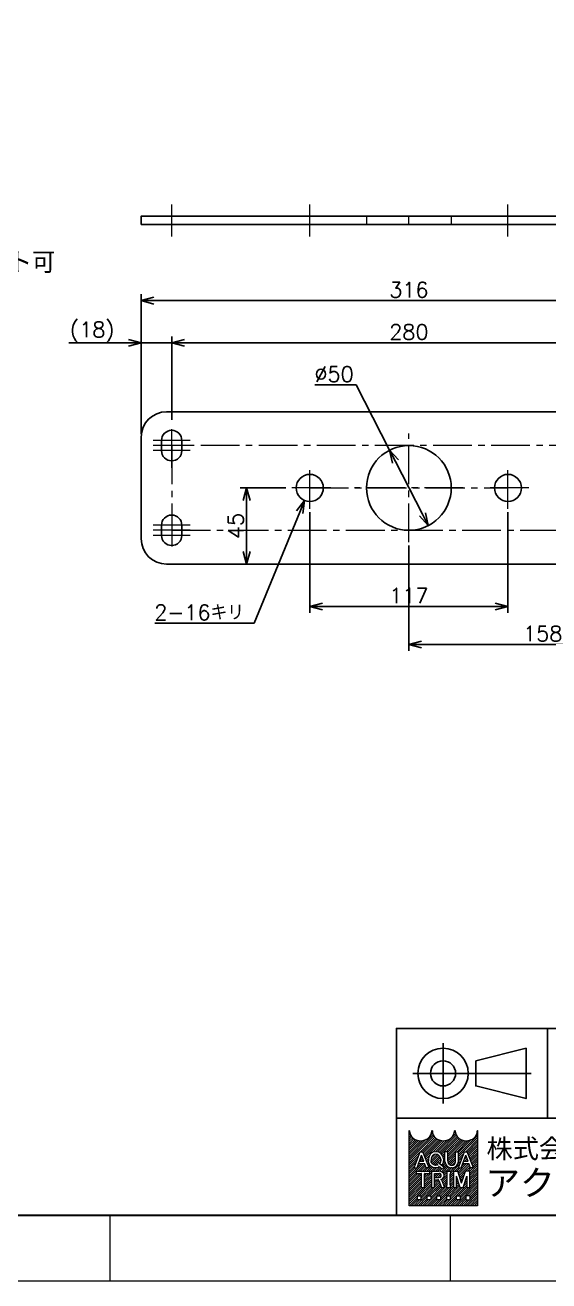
# Model space of a CAD drawing. Header units: millimetres. Extents: x 0 to 2485, y -14 to 1749.
# Drawn here: x 1633 to 1942, y 0 to 741 of the extents above; entities that cross this region are included whole.
import ezdxf
from ezdxf import colors
from ezdxf.entities.mleader import LeaderData, LeaderLine
from ezdxf.enums import TextEntityAlignment as Align
from ezdxf.math import Vec2, Vec3

# ---------------------------------------------------------------- set-up
doc = ezdxf.new("R2010")
doc.units = ezdxf.units.MM
doc.header["$LTSCALE"] = 1.2
doc.header["$PDMODE"] = 99
doc.header["$PDSIZE"] = 1
doc.linetypes.add('CENTER2', pattern=[28.575000000000003, 19.05, -3.175, 3.175, -3.175])
doc.linetypes.add('HIDDEN', pattern=[9.524999999999999, 6.35, -3.175])
for name, color, linetype, lineweight in [('04_HIDDEN', 2, 'HIDDEN', 13), ('05_CENTER', 4, 'CENTER2', 13), ('08_DIM', 3, 'Continuous', 13), ('90_FRAME', 5, 'Continuous', 35)]:
    doc.layers.add(name, color=color, linetype=linetype, lineweight=lineweight)
doc.layers.add('10_DRAFT', color=8, linetype='Continuous', lineweight=0, plot=False)
doc.layers.add('91_BLANK', color=5, linetype='Continuous', lineweight=0, plot=False)
doc.styles.add('KSS_TXT', font='txt.shx', dxfattribs={"bigfont": 'extfont2.shx'})
doc.styles.add('MS_G', font='MS Gothic.ttf')
doc.styles.get("Standard").update_dxf_attribs({"font": 'txt.shx', "bigfont": 'extfont2.shx'})
doc.dimstyles.new('KSS_DIM', dxfattribs={"dimscale": 3, "dimtxt": 3, "dimasz": 2.5, "dimexe": 1.25, "dimexo": 0.625, "dimtad": 1, "dimdsep": 46, "dimtxsty": 'KSS_TXT', "dimblk": 'OPEN30', "dimcen": 0, "dimazin": 2, "dimtfac": 0.75, "dimtmove": 0, "dimatfit": 3, "dimldrblk": 'OPEN30', "dimfxl": 1.25, "dimtolj": 1, "dimarcsym": 0})
doc.dimstyles.new('KSS_DIM$3', dxfattribs={"dimscale": 3, "dimtxt": 3, "dimasz": 2.5, "dimexe": 1.25, "dimexo": 0.625, "dimtad": 1, "dimtih": 1, "dimtoh": 1, "dimdsep": 46, "dimtxsty": 'KSS_TXT', "dimblk": 'OPEN30', "dimcen": 0, "dimazin": 2, "dimtfac": 0.75, "dimtofl": 0, "dimtmove": 0, "dimatfit": 3, "dimldrblk": 'OPEN30', "dimfxl": 1.25, "dimtolj": 1, "dimarcsym": 0})

# ---------------------------------------------------------------- blocks, each defined once
blk = doc.blocks.new('AM_BALLOON1')
at = {"transparency": 16777216}
blk.add_circle((0, 0), 5, dxfattribs=at)
blk.add_attdef('B_NUMBER', text='', height=3, dxfattribs=at).set_placement((0, 0), align=Align.MIDDLE_CENTER)
blk = doc.blocks.new('_OPEN')
at = {"color": 0, "linetype": 'ByBlock'}
for p, q in [((-1, 0.1666666666666666), (0, 0)), ((0, 0), (-1, -0.1666666666666666)), ((0, 0), (-1, 0))]:
    blk.add_line(p, q, dxfattribs=at)
blk = doc.blocks.new('_Open30')
at = {"color": 0, "linetype": 'ByBlock', "lineweight": -2}
for p, q in [((-1, 0.26794919), (0, 0)), ((0, 0), (-1, -0.26794919)), ((0, 0), (-1, 0))]:
    blk.add_line(p, q, dxfattribs=at)
blk = doc.blocks.new('*D248')
at = {"layer": '08_DIM', "color": 0, "lineweight": -2, "transparency": 16777216}
for p, q in [((1701.025002223187, 499.9782053977497), (1701.025002223187, 582.4233390332374)), ((2009.525002223187, 578.6733390332374), (1708.525002223187, 578.6733390332374)), ((2017.025002223187, 499.9782053977497), (2017.025002223187, 582.4233390332374))]:
    blk.add_line(p, q, dxfattribs=at)
at = {"layer": 'Defpoints', "color": 0, "transparency": 16777216}
for p in [(1701.025002223187, 578.6733390332374), (1701.025002223187, 498.1032053977497), (2017.025002223187, 498.1032053977497)]:
    blk.add_point(p, dxfattribs=at)
at = {"layer": '08_DIM', "color": 0, "lineweight": -2, "transparency": 16777216, "xscale": 7.5, "yscale": 7.5, "zscale": 7.5, "rotation": 180}
blk.add_blockref('_Open30', (1701.025002223187, 578.6733390332374), dxfattribs=at)
at = {"layer": '08_DIM', "color": 0, "lineweight": -2, "transparency": 16777216, "xscale": 7.5, "yscale": 7.5, "zscale": 7.5}
blk.add_blockref('_Open30', (2017.025002223187, 578.6733390332374), dxfattribs=at)
at = {"layer": '08_DIM', "color": 0, "transparency": 16777216, "insert": (1859.025002223187, 585.0483390332374), "char_height": 9, "attachment_point": 5, "style": 'KSS_TXT'}
blk.add_mtext('\\A1;316', dxfattribs=at)
blk = doc.blocks.new('*D249')
at = {"layer": '08_DIM', "color": 0, "lineweight": -2, "transparency": 16777216}
for p, q in [((1800.52500222, 453.8871545886896), (1800.52500222, 394.3632952023827)), ((1917.525002223187, 453.8871545886896), (1917.525002223187, 394.3632952023827)), ((1808.02500222, 398.1132952023827), (1910.025002223187, 398.1132952023827))]:
    blk.add_line(p, q, dxfattribs=at)
at = {"layer": 'Defpoints', "color": 0, "transparency": 16777216}
for p in [(1800.52500222, 455.7621545886896), (1917.525002223187, 455.7621545886896), (1917.525002223187, 398.1132952023827)]:
    blk.add_point(p, dxfattribs=at)
at = {"layer": '08_DIM', "color": 0, "lineweight": -2, "transparency": 16777216, "xscale": 7.5, "yscale": 7.5, "zscale": 7.5, "rotation": 180}
blk.add_blockref('_Open30', (1800.52500222, 398.1132952023827), dxfattribs=at)
at = {"layer": '08_DIM', "color": 0, "lineweight": -2, "transparency": 16777216, "xscale": 7.5, "yscale": 7.5, "zscale": 7.5}
blk.add_blockref('_Open30', (1917.525002223187, 398.1132952023827), dxfattribs=at)
at = {"layer": '08_DIM', "color": 0, "transparency": 16777216, "insert": (1859.025002221593, 404.4882952023827), "char_height": 9, "attachment_point": 5, "style": 'KSS_TXT'}
blk.add_mtext('\\A1;117', dxfattribs=at)
blk = doc.blocks.new('*D250')
at = {"layer": '08_DIM', "color": 0, "lineweight": -2, "transparency": 16777216}
for p, q in [((1859.025002221593, 434.1834849573816), (1859.025002221593, 371.9268412579431)), ((2017.025002223187, 436.2282053977497), (2017.025002223187, 371.9268412579431)), ((1866.525002221593, 375.6768412579431), (2009.525002223187, 375.6768412579431))]:
    blk.add_line(p, q, dxfattribs=at)
at = {"layer": 'Defpoints', "color": 0, "transparency": 16777216}
for p in [(2017.025002223187, 438.1032053977497), (1859.025002221593, 436.0584849573816), (2017.025002223187, 375.6768412579431)]:
    blk.add_point(p, dxfattribs=at)
at = {"layer": '08_DIM', "color": 0, "lineweight": -2, "transparency": 16777216, "xscale": 7.5, "yscale": 7.5, "zscale": 7.5, "rotation": 180}
blk.add_blockref('_Open30', (1859.025002221593, 375.6768412579431), dxfattribs=at)
at = {"layer": '08_DIM', "color": 0, "lineweight": -2, "transparency": 16777216, "xscale": 7.5, "yscale": 7.5, "zscale": 7.5}
blk.add_blockref('_Open30', (2017.025002223187, 375.6768412579431), dxfattribs=at)
at = {"layer": '08_DIM', "color": 0, "transparency": 16777216, "insert": (1938.02500222239, 382.0518412579431), "char_height": 9, "attachment_point": 5, "style": 'KSS_TXT'}
blk.add_mtext('\\A1;158', dxfattribs=at)
blk = doc.blocks.new('*D251')
at = {"layer": '08_DIM', "color": 0, "lineweight": -2, "transparency": 16777216}
for p, q in [((1786.308951408597, 468.103205400078), (1759.498835599174, 468.103205400078)), ((1763.248835599174, 460.603205400078), (1763.248835599174, 430.6032053977497)), ((1786.308951408597, 423.1032053977497), (1759.498835599174, 423.1032053977497))]:
    blk.add_line(p, q, dxfattribs=at)
at = {"layer": 'Defpoints', "color": 0, "transparency": 16777216}
for p in [(1788.183951408597, 468.103205400078), (1763.248835599174, 423.1032053977497), (1788.183951408597, 423.1032053977497)]:
    blk.add_point(p, dxfattribs=at)
at = {"layer": '08_DIM', "color": 0, "lineweight": -2, "transparency": 16777216, "xscale": 7.5, "yscale": 7.5, "zscale": 7.5}
for p, rotation in [((1763.248835599174, 468.103205400078), 90), ((1763.248835599174, 423.1032053977497), 270)]:
    blk.add_blockref('_Open30', p, dxfattribs=dict(at, rotation=rotation))
at = {"layer": '08_DIM', "color": 0, "transparency": 16777216, "insert": (1756.873835599174, 445.6032053989142), "char_height": 9, "attachment_point": 5, "rotation": 90, "style": 'KSS_TXT'}
blk.add_mtext('\\A1;45', dxfattribs=at)
blk = doc.blocks.new('*D252')
at = {"layer": '08_DIM', "color": 0, "lineweight": -2, "transparency": 16777216}
for p, q in [((1719.025002223187, 508.2052170748966), (1719.025002223187, 557.5005730976109)), ((1999.025002223187, 508.2052170748966), (1999.025002223187, 557.5005730976109)), ((1991.525002223187, 553.7505730976109), (1726.525002223187, 553.7505730976109))]:
    blk.add_line(p, q, dxfattribs=at)
at = {"layer": 'Defpoints', "color": 0, "transparency": 16777216}
for p in [(1719.025002223187, 553.7505730976109), (1719.025002223187, 506.3302170748966), (1999.025002223187, 506.3302170748966)]:
    blk.add_point(p, dxfattribs=at)
at = {"layer": '08_DIM', "color": 0, "lineweight": -2, "transparency": 16777216, "xscale": 7.5, "yscale": 7.5, "zscale": 7.5, "rotation": 180}
blk.add_blockref('_Open30', (1719.025002223187, 553.7505730976109), dxfattribs=at)
at = {"layer": '08_DIM', "color": 0, "lineweight": -2, "transparency": 16777216, "xscale": 7.5, "yscale": 7.5, "zscale": 7.5}
blk.add_blockref('_Open30', (1999.025002223187, 553.7505730976109), dxfattribs=at)
at = {"layer": '08_DIM', "color": 0, "transparency": 16777216, "insert": (1859.025002223187, 560.1255730976109), "char_height": 9, "attachment_point": 5, "style": 'KSS_TXT'}
blk.add_mtext('\\A1;280', dxfattribs=at)
blk = doc.blocks.new('*D253')
at = {"layer": '08_DIM', "color": 0, "lineweight": -2, "transparency": 16777216}
for p, q in [((1701.025002223187, 501.8532053977497), (1701.025002223187, 557.5005730976109)), ((1719.025002223187, 508.2052170748966), (1719.025002223187, 557.5005730976109)), ((1693.525002223187, 553.7505730976109), (1658.275002223187, 553.7505730976109)), ((1719.025002223187, 553.7505730976109), (1701.025002223187, 553.7505730976109)), ((1726.525002223187, 553.7505730976109), (1734.025002223187, 553.7505730976109))]:
    blk.add_line(p, q, dxfattribs=at)
at = {"layer": 'Defpoints', "color": 0, "transparency": 16777216}
for p in [(1701.025002223187, 553.7505730976109), (1719.025002223187, 506.3302170748966), (1701.025002223187, 499.9782053977497)]:
    blk.add_point(p, dxfattribs=at)
at = {"layer": '08_DIM', "color": 0, "lineweight": -2, "transparency": 16777216, "xscale": 7.5, "yscale": 7.5, "zscale": 7.5}
blk.add_blockref('_Open30', (1701.025002223187, 553.7505730976109), dxfattribs=at)
at = {"layer": '08_DIM', "color": 0, "lineweight": -2, "transparency": 16777216, "xscale": 7.5, "yscale": 7.5, "zscale": 7.5, "rotation": 180}
blk.add_blockref('_Open30', (1719.025002223187, 553.7505730976109), dxfattribs=at)
at = {"layer": '08_DIM', "color": 0, "transparency": 16777216, "insert": (1672.150002223187, 560.1255730976109), "char_height": 9, "attachment_point": 5, "style": 'KSS_TXT'}
blk.add_mtext('\\A1;(18)', dxfattribs=at)
blk = doc.blocks.new('*D256')
at = {"layer": '08_DIM', "color": 0, "lineweight": -2, "transparency": 16777216}
for p, q in [((1767.725856272591, 388.2138741160447), (1794.63818643087, 453.7646071469418)), ((1709.150856272591, 388.213874116045), (1767.725856272591, 388.2138741160447))]:
    blk.add_line(p, q, dxfattribs=at)
at = {"layer": 'Defpoints', "color": 0, "transparency": 16777216}
for p in [(1803.563358756326, 475.5037722404065), (1797.486645683675, 460.7026385597499)]:
    blk.add_point(p, dxfattribs=at)
at = {"layer": '08_DIM', "color": 0, "lineweight": -2, "transparency": 16777216, "xscale": 7.5, "yscale": 7.5, "zscale": 7.5, "rotation": 67.67904174941326}
blk.add_blockref('_Open30', (1797.486645683675, 460.7026385597499), dxfattribs=at)
at = {"layer": '08_DIM', "color": 0, "transparency": 16777216, "insert": (1735.250856272591, 394.5888741160451), "char_height": 9, "attachment_point": 5, "style": 'KSS_TXT'}
blk.add_mtext('\\A1;2-16キリ', dxfattribs=at)
blk = doc.blocks.new('*D261')
at = {"layer": '08_DIM', "color": 0, "lineweight": -2, "transparency": 16777216}
for p, q in [((1827.985372888387, 528.8744650706925), (1803.610372888387, 528.8744650706924)), ((1847.653394911257, 490.3672245148629), (1827.985372888387, 528.8744650706925)), ((1866.985127341544, 452.5183920197411), (1851.064877104837, 483.6880187804296))]:
    blk.add_line(p, q, dxfattribs=at)
at = {"layer": 'Defpoints', "color": 0, "transparency": 16777216}
for p in [(1847.653394911257, 490.3672245148629), (1870.396609535124, 445.8391862853078)]:
    blk.add_point(p, dxfattribs=at)
at = {"layer": '08_DIM', "color": 0, "lineweight": -2, "transparency": 16777216, "xscale": 7.5, "yscale": 7.5, "zscale": 7.5}
for p, rotation in [((1847.653394911257, 490.3672245148629), 117.0562029089165), ((1870.396609535124, 445.8391862853078), 297.0562029089165)]:
    blk.add_blockref('_Open30', p, dxfattribs=dict(at, rotation=rotation))
at = {"layer": '08_DIM', "color": 0, "transparency": 16777216, "insert": (1814.860372888387, 535.2494650706924), "char_height": 9, "attachment_point": 5, "style": 'KSS_TXT'}
blk.add_mtext('\\A1;%%C50', dxfattribs=at)

msp = doc.modelspace()

# ---------------------------------------------------------------- hatches: boundary and pattern name
at = {"layer": '90_FRAME', "lineweight": 5}
h = msp.add_hatch(dxfattribs=at)
h.set_pattern_fill('_USER', color=4, scale=0.8999999999999999, angle=45, pattern_type=0)
h.set_pattern_definition([(44.99999999999999, (1.618676378711825e-06, 2.253505044791382e-07), (-0.6363961030678926, 0.6363961030678927), [])])
edge = h.paths.add_edge_path()
edge.add_arc((1899.588008470259, 88.53322716643078), 0.1921192019992239, 90, 180)
edge.add_ellipse((1892.863836400286, 88.53322716643078), major_axis=(-6.532052867973612, 0), ratio=0.8823529411764706, start_angle=360, end_angle=540, ccw=False)
edge.add_arc((1886.139664330313, 88.53322716643078), 0.1921192019992239, 3.187317984128255, 180.0000000000261)
edge.add_ellipse((1879.41549226034, 88.53322716643078), major_axis=(-6.532052867973612, 0), ratio=0.8823529411764706, start_angle=360, end_angle=540, ccw=False)
edge.add_arc((1872.691320190367, 88.53322716643078), 0.1921192019992239, 3.187317984128255, 180)
edge.add_ellipse((1865.967148120394, 88.53322716643078), major_axis=(-6.532052867973612, 0), ratio=0.8823529411764706, start_angle=360, end_angle=540, ccw=False)
edge.add_arc((1859.242976050421, 88.53322716643078), 0.1921192019992239, 3.187317984128255, 90)
edge.add_line((1859.242976050421, 88.72534636843164), (1859.242976050421, 44.34581070661051))
edge.add_line((1859.242976050421, 44.34581070660914), (1899.588008470258, 44.34581070660914))
edge.add_line((1899.588008470259, 44.34581070660914), (1899.588008470259, 88.72534636842892))
h.paths.add_polyline_path([(1865.74865887596, 76.27328990631185), (1867.341559405915, 76.27328990631185), (1870.963850786919, 66.71343841482911), (1870.963850786919, 66.66732980635032), (1869.2393479806, 66.66732980635032), (1868.337576118184, 69.19979812090804), (1864.79106600409, 69.19979812090804), (1865.310986605243, 70.65990405610154), (1867.817655517034, 70.65990405610154), (1866.545109140937, 74.2336276447283), (1863.850870301277, 66.66732980635032), (1862.126367494956, 66.66732980635032), (1862.126367494956, 66.71343841482911)], flags=16)
edge = h.paths.add_edge_path(flags=16)
edge.add_ellipse((1874.972878663752, 72.04666746232823), major_axis=(-4.41874164598215, 0), ratio=0.9565217391304345, start_angle=180, end_angle=360, ccw=False)
edge.add_line((1879.391620309734, 72.04666746232823), (1879.391620309734, 70.89395225033257))
edge.add_ellipse((1874.972878663752, 70.89395225033257), major_axis=(-4.41874164598215, 0), ratio=0.9565217391304345, start_angle=142.1052553177129, end_angle=180, ccw=False)
edge.add_line((1878.459886325773, 68.2979065570932), (1877.221842591249, 69.31806840973667))
edge.add_ellipse((1874.972878663752, 71.00699150604413), major_axis=(2.81759339068797, 0), ratio=0.9950358206786509, start_angle=-37.0427632869818, end_angle=0)
edge.add_line((1877.790468517371, 71.00688266811056), (1877.790468517371, 71.93362820661667))
edge.add_ellipse((1874.972878663752, 71.93362820661667), major_axis=(2.817589853618108, 0), ratio=0.9947182625257323, start_angle=360, end_angle=540)
edge.add_line((1872.155288810134, 71.93362820661667), (1872.155288810134, 71.00689270001811))
edge.add_ellipse((1874.972878663752, 71.00699150604413), major_axis=(2.81759339068797, 0), ratio=0.9950358206786509, start_angle=-180, end_angle=-65.75794872216291)
edge.add_line((1876.129760979784, 68.45060992556154), (1875.34529510154, 69.21408306621669))
edge.add_line((1875.345295101539, 69.21408306621532), (1876.196278994499, 70.1177094440888))
edge.add_line((1876.196278994499, 70.11770944409017), (1879.754446946412, 67.18573934592968))
edge.add_line((1879.754446946411, 67.18573934592831), (1878.642552396182, 66.00506218703885))
edge.add_line((1878.642552396185, 66.00506218704021), (1877.30683889076, 67.30503126572484))
edge.add_ellipse((1874.972878663752, 70.89395225033257), major_axis=(-4.41874164598215, 0), ratio=0.9565217391304345, start_angle=0, end_angle=121.88362473889401, ccw=False)
edge.add_line((1870.55413701777, 70.89395225033257), (1870.55413701777, 72.04666746232823))
h.paths.add_polyline_path([(1871.249574377066, 64.74613778635802), (1871.249574377066, 63.40130337236286), (1868.367786347077, 63.40130337236286, 0.4142135623730951), (1868.175667145076, 63.20918417036336), (1868.175667145076, 55.1401776863965), (1866.446594327085, 55.1401776863965), (1866.446594327085, 63.20918417036336, 0.4142135623730951), (1866.254475125087, 63.40130337236286), (1863.372687095098, 63.40130337236286), (1863.372687095098, 64.74613778635802)], flags=16)
edge = h.paths.add_edge_path(flags=16)
edge.add_line((1872.344622613788, 64.74613778635802), (1876.76336425977, 64.74613778635802))
edge.add_ellipse((1876.763364259767, 62.2192094035824), major_axis=(-3.101209406909273, 5.696829260485673e-16), ratio=0.8148203011203055, start_angle=111.38697473498539, end_angle=270, ccw=False)
edge.add_arc((1877.238942736611, 58.79466770490279), 1.256113525283169, 22.272952259934925, 58.5531130129101, ccw=False)
edge.add_line((1878.401336056555, 59.270759038731), (1880.056692868675, 55.2170253671963))
edge.add_line((1880.056692868676, 55.2170253671963), (1880.056692868676, 55.1401776863965))
edge.add_line((1880.056692868676, 55.1401776863965), (1878.193136609285, 55.1401776863965))
edge.add_line((1878.193136609285, 55.1401776863965), (1876.730737681288, 59.21078879285022))
edge.add_arc((1876.017858690681, 58.92380421281149), 0.7684768079969029, 21.92829786654815, 90)
edge.add_line((1876.017858690681, 59.69228102080677), (1874.131331192379, 59.69228102080677))
edge.add_line((1874.131331192378, 59.69228102080677), (1874.131331192378, 61.03711543480193))
edge.add_line((1874.131331192378, 61.03711543480193), (1876.993907302165, 61.03711543480193))
edge.add_arc((1876.952688461248, 62.2192094035824), 1.182812387436692, 271.9970571044071, 448.0029428955929)
edge.add_line((1876.993907302169, 63.40130337236286), (1874.073695431781, 63.40130337236286))
edge.add_line((1874.07369543178, 63.40130337236286), (1874.07369543178, 55.1401776863965))
edge.add_line((1874.07369543178, 55.1401776863965), (1872.344622613787, 55.1401776863965))
edge.add_line((1872.344622613788, 55.1401776863965), (1872.344622613788, 64.74613778635802))
h.paths.add_polyline_path([(1880.279711314415, 76.27328990631185), (1882.008784132409, 76.27328990631185), (1882.008784132409, 70.89395225033257, 0.175030561155744), (1882.77154886013, 68.69229825490964, 0.2571496110314638), (1885.85688025267, 68.69229825490964, 0.1750305611562702), (1886.619644980389, 70.8939522503394), (1886.619644980389, 76.27328990631185), (1888.348717798383, 76.27328990631185), (1888.348717798383, 70.54640406355583, -0.3793912406243967), (1884.602393359398, 66.66732980635032), (1884.026035753398, 66.66732980635032, -0.3793912406243716), (1880.279711314415, 70.54640406355583)], flags=16)
h.paths.add_polyline_path([(1881.51362483408, 64.74613778635802), (1883.626936056073, 64.74613778635802), (1883.626936056073, 63.40130337236286, 0.4142135623730951), (1883.434816854075, 63.20918417036336), (1883.434816854075, 56.6771313023898, 0.4142135623730951), (1883.626936056073, 56.48501210039166), (1883.626936056073, 55.1401776863965), (1881.51362483408, 55.1401776863965), (1881.51362483408, 56.48501210039166, 0.4142135623730951), (1881.705744036081, 56.6771313023898), (1881.705744036081, 63.20918417036336, 0.4142135623730951), (1881.51362483408, 63.40130337236286)], flags=16)
h.paths.add_polyline_path([(1885.357880967784, 64.74613778635802), (1887.86687885384, 64.74613778635802), (1890.160861017764, 57.76948065171172), (1892.454843181689, 64.74613778635802), (1894.965433245796, 64.74613778635802), (1894.965433245796, 55.1401776863965), (1893.236360427805, 55.1401776863965), (1893.236360427805, 61.86434975636956), (1891.025397426761, 55.1401776863965), (1889.29632460877, 55.1401776863965), (1887.085361607724, 61.86434975636956), (1887.086953785778, 55.1401776863965), (1885.357880967784, 55.1401776863965)], flags=16)
h.paths.add_polyline_path([(1891.873663518764, 76.27328990631185), (1893.466564048719, 76.27328990631185), (1897.088855429723, 66.71343841482911), (1897.088855429723, 66.66732980635032), (1895.364352623402, 66.66732980635032), (1894.462580760988, 69.19979812090804), (1890.916070646894, 69.19979812090804), (1891.435991248044, 70.65990405610154), (1893.942660159838, 70.65990405610154), (1892.670113783741, 74.2336276447283), (1889.975874944079, 66.66732980635032), (1888.251372137757, 66.66732980635032), (1888.251372137757, 66.71343841482911)], flags=16)
h.paths.add_polyline_path([(1863.853836898403, 50.10938676658606), (1866.159267322392, 50.10938676658606), (1866.159267322392, 47.80395634259611), (1863.853836898403, 47.80395634259611)], flags=16)
h.paths.add_polyline_path([(1869.61741295838, 50.10938676658606), (1871.922843382369, 50.10938676658606), (1871.922843382369, 47.80395634259611), (1869.61741295838, 47.80395634259611)], flags=16)
h.paths.add_polyline_path([(1875.380989018357, 50.10938676658606), (1877.686419442346, 50.10938676658606), (1877.686419442346, 47.80395634259611), (1875.380989018357, 47.80395634259611)], flags=16)
h.paths.add_polyline_path([(1881.144565078334, 50.10938676658606), (1883.449995502323, 50.10938676658606), (1883.449995502323, 47.80395634259611), (1881.144565078334, 47.80395634259611)], flags=16)
h.paths.add_polyline_path([(1886.908141138311, 50.10938676658606), (1889.2135715623, 50.10938676658606), (1889.2135715623, 47.80395634259611), (1886.908141138311, 47.80395634259611)], flags=16)
h.paths.add_polyline_path([(1892.671717198288, 50.10938676658606), (1894.977147622277, 50.10938676658606), (1894.977147622277, 47.80395634259611), (1892.671717198288, 47.80395634259611)], flags=16)

# ---------------------------------------------------------------- linework, layer by layer
at = {"color": 0}
for p, q in [((2002.025002223187, 513.1032053977497), (1716.025002223187, 513.1032053977497)), ((1701.025002223187, 498.1032053977497), (1701.025002223187, 438.1032053977497)), ((1716.025002223187, 423.1032053977497), (2002.025002223187, 423.1032053977497))]:
    msp.add_line(p, q, dxfattribs=at)
msp.add_lwpolyline([(1701.025002224904, 623.5561156811882), (2017.025002224904, 623.5561156811882), (2017.025002224904, 628.5561156811882), (1701.025002224904, 628.5561156811882)], close=True, dxfattribs=at)
for points in [[(1713.025002224667, 496.1032053999561), (1713.025002224667, 490.1032053999561, 0.9999999999999999), (1725.025002224667, 490.1032053999561), (1725.025002224667, 496.1032053999561, 0.9999999999999999)], [(1713.025002224667, 440.1032053955432), (1713.025002224667, 446.1032053955432, -0.9999999999999999), (1725.025002224667, 446.1032053955432), (1725.025002224667, 440.1032053955432, -0.9999999999999999)]]:
    msp.add_lwpolyline(points, format="xyb", close=True, dxfattribs=at)
for centre, radius in [((1859.02500222319, 468.1032054000852), 25), ((1800.52500222, 468.103205400078), 8), ((1917.525002223187, 468.103205400078), 8)]:
    msp.add_circle(centre, radius, dxfattribs=at)
for centre, start, end in [((1716.025002223187, 498.1032053977497), 90, 180), ((1716.025002223187, 438.1032053977497), 180, 270)]:
    msp.add_arc(centre, 15, start, end, dxfattribs=at)
at = {"layer": '04_HIDDEN'}
for p, q in [((1834.025002221244, 628.556115684979), (1834.025002221244, 623.556115684979)), ((1884.025002221244, 628.556115684979), (1884.025002221244, 623.556115684979))]:
    msp.add_line(p, q, dxfattribs=at)
at = {"layer": '05_CENTER'}
for p, q in [((1719.02500222319, 616.61969315429), (1719.02500222319, 635.3891378287253)), ((1800.525002218072, 616.61969315429), (1800.525002218072, 635.3891378287253)), ((1917.525002218072, 616.61969315429), (1917.525002218072, 635.3891378287253)), ((1719.025002223187, 479.8761937205736), (1719.025002223187, 506.3302170748966)), ((1859.025002221593, 436.0584849573816), (1859.025002221593, 500.1479258427889)), ((1729.926606938863, 496.1032053977351), (1708.12339750751, 496.1032053977351)), ((1729.926606938863, 493.1032053977351), (1708.12339750751, 493.1032053977351)), ((1729.926606938863, 490.1032053977351), (1708.12339750751, 490.1032053977351)), ((1800.52500222, 455.7621545886896), (1800.52500222, 480.4442562114809)), ((1917.525002223187, 455.7621545886896), (1917.525002223187, 480.4442562114809)), ((1812.866053031403, 468.103205400078), (1788.183951408597, 468.103205400078)), ((1800.52500222, 468.1032054000852), (1917.525002223187, 468.1032054000852)), ((1891.069722665894, 468.1032053977497), (1826.980281780487, 468.1032053977497)), ((1929.86605303459, 468.103205400078), (1905.183951411784, 468.103205400078)), ((1719.025002223187, 456.3302170749257), (1719.025002223187, 429.8761937206027)), ((1729.926606938863, 446.1032053977642), (1708.12339750751, 446.1032053977642)), ((1729.926606938863, 443.1032053977642), (1708.12339750751, 443.1032053977642)), ((1729.926606938863, 440.1032053977642), (1708.12339750751, 440.1032053977642))]:
    msp.add_line(p, q, dxfattribs=at)
msp.add_lwpolyline([(1719.025002223187, 443.1032053977642), (1999.025002223187, 443.1032053977642), (1999.025002223187, 493.1032053977351), (1719.025002223187, 493.1032053977351)], close=True, dxfattribs=at)
at = {"layer": '10_DRAFT'}
msp.add_line((1859.025002226475, 623.556115684979), (1859.025002226475, 628.556115684979), dxfattribs=at)
at = {"layer": '90_FRAME', "color": 0, "lineweight": 25}
for p, q in [((1940.816793480714, 95.99050403667542), (1940.816793480714, 149.0262183221773)), ((1879.189293480964, 104.6883611794999), (1879.189293480964, 140.3283611793556)), ((1861.369293481036, 122.508361179425), (1931.164293480753, 122.508361179425)), ((2095.038222051475, 95.99050403667542), (1851.716793481075, 95.99050403667542))]:
    msp.add_line(p, q, dxfattribs=at)
at = {"layer": '90_FRAME', "color": 4, "lineweight": 5}
for p, q in [((1859.242976050421, 44.34581070660914), (1859.242976050421, 88.72534636843164)), ((1899.588008470259, 88.72534636843164), (1899.588008470259, 44.34581070660914)), ((1862.126367494956, 66.71343841482911), (1865.74865887596, 76.27328990631185)), ((1863.850870301277, 66.66732980635032), (1866.545109140937, 74.2336276447283)), ((1865.74865887596, 76.27328990631185), (1867.341559405915, 76.27328990631185)), ((1867.817655517034, 70.65990405610154), (1866.545109140937, 74.2336276447283)), ((1870.963850786919, 66.71343841482911), (1867.341559405915, 76.27328990631185)), ((1880.279711314415, 70.54640406355583), (1880.279711314415, 76.27328990631185)), ((1882.008784132409, 76.27328990631185), (1880.279711314415, 76.27328990631185)), ((1882.008784132409, 70.89395225033257), (1882.008784132409, 76.27328990631185)), ((1886.619644980389, 70.89395225033257), (1886.619644980389, 76.27328990631185)), ((1886.619644980389, 76.27328990631185), (1888.348717798383, 76.27328990631185)), ((1888.251372137757, 66.71343841482911), (1891.873663518764, 76.27328990631185)), ((1888.348717798383, 70.54640406355583), (1888.348717798383, 76.27328990631185)), ((1889.975874944079, 66.66732980635032), (1892.670113783741, 74.2336276447283)), ((1891.873663518764, 76.27328990631185), (1893.466564048719, 76.27328990631185)), ((1893.942660159838, 70.65990405610154), (1892.670113783741, 74.2336276447283)), ((1897.088855429723, 66.71343841482911), (1893.466564048719, 76.27328990631185)), ((1864.79106600409, 69.19979812090804), (1865.310986605243, 70.65990405610154)), ((1864.79106600409, 69.19979812090804), (1868.337576118184, 69.19979812090804)), ((1865.310986605243, 70.65990405610154), (1867.817655517034, 70.65990405610154)), ((1869.2393479806, 66.66732980635032), (1868.337576118184, 69.19979812090804)), ((1870.55413701777, 72.04666746232823), (1870.55413701777, 70.89395225033257)), ((1872.155288810134, 71.93362820661667), (1872.155288810134, 71.01145603702042)), ((1875.345295101539, 69.21408306621532), (1876.196278994499, 70.11770944409017)), ((1875.345295101539, 69.21408306621532), (1876.129760979784, 68.45060992556154)), ((1876.196278994499, 70.11770944409017), (1879.754446946411, 67.18573934592831)), ((1877.221842591249, 69.31806840973667), (1878.459886325773, 68.2979065570932)), ((1877.30683889076, 67.30503126572484), (1878.642552396185, 66.00506218704021)), ((1877.790468517371, 71.93362820661667), (1877.790468517371, 71.01145603702042)), ((1878.642552396185, 66.00506218704021), (1879.754446946411, 67.18573934592831)), ((1879.391620309734, 72.04666746232823), (1879.391620309734, 70.89395225033257)), ((1890.916070646894, 69.19979812090804), (1891.435991248044, 70.65990405610154)), ((1890.916070646894, 69.19979812090804), (1894.462580760988, 69.19979812090804)), ((1891.435991248044, 70.65990405610154), (1893.942660159838, 70.65990405610154)), ((1895.364352623402, 66.66732980635032), (1894.462580760988, 69.19979812090804)), ((1862.126367494956, 66.66732980635032), (1862.126367494956, 66.71343841482911)), ((1862.126367494956, 66.71343841482911), (1862.126367494956, 66.71343841482911)), ((1862.126367494956, 66.66732980635032), (1862.126367494956, 66.71343841482911)), ((1862.126367494956, 66.66732980635032), (1863.850870301277, 66.66732980635032)), ((1863.372687095098, 64.74613778635802), (1871.249574377066, 64.74613778635802)), ((1863.372687095098, 64.74613778635802), (1863.372687095098, 63.40130337236286)), ((1863.372687095098, 63.40130337236286), (1866.254475125087, 63.40130337236286)), ((1866.446594327085, 55.1401776863965), (1866.446594327085, 63.20918417036336)), ((1868.175667145076, 55.1401776863965), (1868.175667145076, 63.20918417036336)), ((1868.367786347077, 63.40130337236286), (1871.249574377066, 63.40130337236286)), ((1870.963850786919, 66.66732980635032), (1869.2393479806, 66.66732980635032)), ((1870.963850786919, 66.66732980635032), (1870.963850786919, 66.71343841482911)), ((1871.249574377066, 64.74613778635802), (1871.249574377066, 63.40130337236286)), ((1872.344622613788, 64.74613778635802), (1872.344622613788, 55.1401776863965)), ((1872.344622613788, 64.74613778635802), (1876.763364259767, 64.74613778635802)), ((1874.07369543178, 55.1401776863965), (1874.07369543178, 63.40130337236286)), ((1874.07369543178, 63.40130337236286), (1876.993907302169, 63.40130337236286)), ((1874.131331192378, 59.69228102080677), (1874.131331192378, 61.03711543480193)), ((1874.131331192378, 61.03711543480193), (1876.993907302169, 61.03711543480193)), ((1874.131331192378, 59.69228102080677), (1876.017858690681, 59.69228102080677)), ((1881.51362483408, 64.74613778635802), (1883.626936056073, 64.74613778635802)), ((1881.51362483408, 64.74613778635802), (1881.51362483408, 63.40130337236286)), ((1881.705744036081, 56.6771313023898), (1881.705744036081, 63.20918417036336)), ((1883.434816854075, 56.6771313023898), (1883.434816854075, 63.20918417036336)), ((1883.626936056073, 64.74613778635802), (1883.626936056073, 63.40130337236286)), ((1884.602393359398, 66.66732980635032), (1884.0260357534, 66.66732980635032)), ((1885.357880967784, 64.74613778635802), (1885.357880967784, 55.1401776863965)), ((1885.357880967784, 64.74613778635802), (1887.86687885384, 64.74613778635802)), ((1887.086953785778, 55.1401776863965), (1887.085361607724, 61.86434975636956)), ((1889.29632460877, 55.1401776863965), (1887.085361607724, 61.86434975636956)), ((1890.160861017764, 57.76948065171172), (1887.86687885384, 64.74613778635802)), ((1888.251372137757, 66.66732980635032), (1888.251372137757, 66.71343841482911)), ((1888.251372137757, 66.71343841482911), (1888.251372137757, 66.71343841482911)), ((1888.251372137757, 66.66732980635032), (1888.251372137757, 66.71343841482911)), ((1888.251372137757, 66.66732980635032), (1889.975874944079, 66.66732980635032)), ((1890.160861017764, 57.76948065171172), (1892.454843181689, 64.74613778635802)), ((1891.025397426761, 55.1401776863965), (1893.236360427805, 61.86434975636956)), ((1894.965433245796, 64.74613778635802), (1892.454843181689, 64.74613778635802)), ((1893.236360427805, 61.86434975636956), (1893.236360427805, 55.1401776863965)), ((1894.965433245796, 55.1401776863965), (1894.965433245796, 64.74613778635802)), ((1897.088855429723, 66.66732980635032), (1895.364352623402, 66.66732980635032)), ((1897.088855429723, 66.66732980635032), (1897.088855429723, 66.71343841482911)), ((1866.446594327085, 55.1401776863965), (1868.175667145076, 55.1401776863965)), ((1872.344622613788, 55.1401776863965), (1874.07369543178, 55.1401776863965)), ((1876.730737681288, 59.21078879285022), (1878.193136609285, 55.1401776863965)), ((1878.193136609285, 55.1401776863965), (1880.056692868676, 55.1401776863965)), ((1878.401336056555, 59.27075903873236), (1880.056692868676, 55.2170253671963)), ((1880.056692868676, 55.2170253671963), (1880.056692868676, 55.1401776863965)), ((1881.51362483408, 55.1401776863965), (1881.51362483408, 56.48501210039166)), ((1881.51362483408, 55.1401776863965), (1883.626936056073, 55.1401776863965)), ((1883.626936056073, 55.1401776863965), (1883.626936056073, 56.48501210039166)), ((1885.357880967784, 55.1401776863965), (1887.086953785778, 55.1401776863965)), ((1889.29632460877, 55.1401776863965), (1891.025397426761, 55.1401776863965)), ((1893.236360427805, 55.1401776863965), (1894.965433245796, 55.1401776863965)), ((1863.853836898403, 50.10938676658606), (1866.159267322392, 50.10938676658606)), ((1863.853836898403, 50.10938676658606), (1863.853836898403, 47.80395634259611)), ((1866.159267322392, 47.80395634259611), (1863.853836898403, 47.80395634259611)), ((1866.159267322392, 50.10938676658606), (1866.159267322392, 47.80395634259611)), ((1869.61741295838, 50.10938676658606), (1871.922843382369, 50.10938676658606)), ((1869.61741295838, 50.10938676658606), (1869.61741295838, 47.80395634259611)), ((1871.922843382369, 47.80395634259611), (1869.61741295838, 47.80395634259611)), ((1871.922843382369, 50.10938676658606), (1871.922843382369, 47.80395634259611)), ((1875.380989018357, 50.10938676658606), (1877.686419442346, 50.10938676658606)), ((1875.380989018357, 50.10938676658606), (1875.380989018357, 47.80395634259611)), ((1877.686419442346, 47.80395634259611), (1875.380989018357, 47.80395634259611)), ((1877.686419442346, 50.10938676658606), (1877.686419442346, 47.80395634259611)), ((1881.144565078334, 50.10938676658606), (1883.449995502323, 50.10938676658606)), ((1881.144565078334, 50.10938676658606), (1881.144565078334, 47.80395634259611)), ((1883.449995502323, 47.80395634259611), (1881.144565078334, 47.80395634259611)), ((1883.449995502323, 50.10938676658606), (1883.449995502323, 47.80395634259611)), ((1886.908141138311, 50.10938676658606), (1889.2135715623, 50.10938676658606)), ((1886.908141138311, 50.10938676658606), (1886.908141138311, 47.80395634259611)), ((1889.2135715623, 47.80395634259611), (1886.908141138311, 47.80395634259611)), ((1889.2135715623, 50.10938676658606), (1889.2135715623, 47.80395634259611)), ((1894.977147622277, 50.10938676658606), (1892.671717198288, 50.10938676658606)), ((1892.671717198288, 50.10938676658606), (1892.671717198288, 47.80395634259611)), ((1892.671717198288, 47.80395634259611), (1894.977147622277, 47.80395634259611)), ((1894.977147622277, 50.10938676658606), (1894.977147622277, 47.80395634259611)), ((1899.588008470259, 44.34581070660914), (1859.242976050421, 44.34581070660914))]:
    msp.add_line(p, q, dxfattribs=at)
at = {"layer": '90_FRAME', "color": 4, "lineweight": 13}
for p, q in [((1682.727680623387, -1.126752522395691e-07), (1682.727680623387, 38.71193260833725)), ((1883.527895622576, -1.126752522395691e-07), (1883.527895622576, 38.71193260833725))]:
    msp.add_line(p, q, dxfattribs=at)
at = {"layer": '90_FRAME'}
msp.add_lwpolyline([(116.5377077713537, 38.71193260833725), (2445.716793478676, 38.71193260833724), (2445.716793478676, 1703.8736141732), (116.5377077713537, 1703.8736141732)], close=True, dxfattribs=at)
at = {"layer": '90_FRAME', "color": 0, "lineweight": 25}
msp.add_lwpolyline([(1851.716793481075, 38.71193260833724), (2445.716793478676, 38.71193260833724), (2445.716793478676, 149.0262183221773), (1851.716793481075, 149.0262183221773)], close=True, dxfattribs=at)
msp.add_lwpolyline([(1898.494293480888, 129.9333611793961), (1928.194293480767, 137.3583611793671), (1928.194293480767, 107.6583611794883), (1898.494293480888, 115.0833611794566), (1898.494293480888, 129.9333611793961)], dxfattribs=at)
for radius in [14.84999999994, 7.42499999997]:
    msp.add_circle((1879.189293480964, 122.508361179425), radius, dxfattribs=at)
at = {"layer": '90_FRAME', "color": 4, "lineweight": 5}
for centre, radius, start, end in [((1859.242976050421, 88.53322716643078), 0.1921192019992239, 0, 90), ((1872.691320190367, 88.53322716643078), 0.1921192019992239, 0, 180), ((1872.691320190367, 88.53322716643078), 0.1921192019992239, 0, 90), ((1886.139664330313, 88.53322716643078), 0.1921192019992239, 0, 180), ((1899.588008470259, 88.53322716643078), 0.1921192019992239, 90, 180), ((1884.341069268742, 70.72017815694625), 4.065073906918949, 182.4500309922613, 265.5552572885243), ((1885.438498136015, 70.84922210436451), 3.430005675286981, 179.2527938813868, 218.9645718468802), ((1884.3142145564, 71.49349927226166), 3.197896901100096, 241.157727808319, 298.842272191681), ((1884.287359844056, 70.72017815694625), 4.065073906918949, 274.4447427114757, 357.5499690077386), ((1883.189930976783, 70.84922210436451), 3.430005675286595, 321.0354281531198, 0.7472061186132525), ((1866.254475125087, 63.20918417036336), 0.1921192019992239, 0, 90), ((1868.367786347077, 63.20918417036336), 0.1921192019992239, 90, 180), ((1876.017858690681, 58.92380421281149), 0.7684768079968956, 21.92829786655025, 90), ((1876.952688461248, 62.2192094035824), 1.182812387436692, 271.997057104354, 88.00294289554164), ((1877.238942736611, 58.79466770490279), 1.256113525283191, 22.27295225998095, 58.55311301286322), ((1881.51362483408, 63.20918417036336), 0.1921192019992239, 0, 90), ((1883.626936056073, 63.20918417036336), 0.1921192019992239, 90, 180), ((1881.51362483408, 56.6771313023898), 0.1921192019992239, 270, 0), ((1883.626936056073, 56.6771313023898), 0.1921192019992239, 180, 270)]:
    msp.add_arc(centre, radius, start, end, dxfattribs=at)
for centre, major_axis, ratio, start_param, end_param in [((1865.967148120394, 88.53322716643078), (-6.532052867973612, 0), 0.8823529411764706, 6.283185307179586, 9.42477796076938), ((1879.41549226034, 88.53322716643078), (-6.532052867973612, 0), 0.8823529411764706, 6.283185307179586, 9.42477796076938), ((1892.863836400286, 88.53322716643078), (-6.532052867973612, 0), 0.8823529411764706, 6.283185307179586, 9.42477796076938), ((1874.972878663752, 72.04666746232823), (-4.41874164598215, 0), 0.9565217391304345, 3.141592653589793, 6.283185307179586), ((1874.972878663752, 71.93362820661667), (2.817589853618108, 0), 0.9947182625257323, 6.283185307179586, 9.42477796076938), ((1876.763364259767, 62.2192094035824), (-3.101209406909273, 5.696829260485649e-16), 0.8148203011203052, 1.944069452961235, 4.71238898038469)]:
    msp.add_ellipse(centre, major_axis=major_axis, ratio=ratio, start_param=start_param, end_param=end_param, dxfattribs=at)
at = {"layer": '90_FRAME', "color": 4, "lineweight": 5, "extrusion": (0, 0, -1)}
for centre, major_axis, ratio, start_param, end_param in [((1874.972878663752, 70.89395225033257), (-4.41874164598215, 0), 0.9565217391304345, 4.155914751220672, 6.283185307179586), ((1874.972878663752, 71.00699150604413), (2.81759339068797, 0), 0.995035820678651, 7.430878021738927, 9.42477796076938), ((1874.972878663752, 71.00699150604413), (2.81759339068797, 0), 0.995035820678651, 6.283185307179586, 6.929703490574296), ((1874.972878663752, 70.89395225033257), (-4.41874164598215, 0), 0.9565217391304345, 3.141592653589793, 3.802980717498315)]:
    msp.add_ellipse(centre, major_axis=major_axis, ratio=ratio, start_param=start_param, end_param=end_param, dxfattribs=at)
at = {"layer": '91_BLANK'}
msp.add_lwpolyline([(-8.093381893559128e-07, -1.126752522395691e-07), (2484.602579188676, -1.126752522395691e-07), (2484.602579188676, 1748.759399895351), (-8.093381893559128e-07, 1748.759399895351)], close=True, dxfattribs=at)

# ---------------------------------------------------------------- texts
at = {"layer": '08_DIM', "style": 'KSS_TXT'}
msp.add_text('レーザーカット可', height=12.5, dxfattribs=at).set_placement((1540.301378894012, 594.9022553906966))
at = {"layer": '90_FRAME', "color": 4, "style": 'MS_G'}
msp.add_text('株式会社', height=11.34115714281132, dxfattribs=at).set_placement((1935.766952879915, 78.08439014904837), align=Align.MIDDLE_CENTER)
msp.add_text('アクアトリム', height=15, dxfattribs=at).set_placement((1904.202583107256, 50.38539907431004))

# ---------------------------------------------------------------- dimensions: what is measured, and where the dimension line sits
at = {"layer": '08_DIM'}
for base, p1, p2, picture, middle in [((1701.025002223187, 578.6733390332374), (2017.025002223187, 498.1032053977497), (1701.025002223187, 498.1032053977497), '*D248', (1859.025002223187, 585.0483390332374)), ((1719.025002223187, 553.7505730976109), (1999.025002223187, 506.3302170748966), (1719.025002223187, 506.3302170748966), '*D252', (1859.025002223187, 560.1255730976109)), ((1917.525002223187, 398.1132952023827), (1800.52500222, 455.7621545886896), (1917.525002223187, 455.7621545886896), '*D249', (1859.025002221593, 404.4882952023827)), ((2017.025002223187, 375.6768412579431), (1859.025002221593, 436.0584849573816), (2017.025002223187, 438.1032053977497), '*D250', (1938.02500222239, 382.0518412579431))]:
    dim = msp.add_linear_dim(base=base, p1=p1, p2=p2, dimstyle='KSS_DIM', override={"dimarcsym": 1}, dxfattribs=at)
    dim.commit()
    dim.dimension.update_dxf_attribs({"geometry": picture, "text_midpoint": middle})
dim = msp.add_linear_dim(base=(1701.025002223187, 553.7505730976109), p1=(1719.025002223187, 506.3302170748966), p2=(1701.025002223187, 499.9782053977497), text='(<>)', dimstyle='KSS_DIM', override={"dimarcsym": 1}, dxfattribs=at)
dim.commit()
dim.dimension.update_dxf_attribs({"geometry": '*D253', "text_midpoint": (1672.150002223187, 560.1255730976109)})
dim = msp.add_diameter_dim_2p(p1=(1870.396609535124, 445.8391862853078), p2=(1847.653394911257, 490.3672245148629), dimstyle='KSS_DIM$3', override={"dimpost": '%%C<>', "dimtix": 1, "dimatfit": 2, "dimarcsym": 1}, dxfattribs=at)
dim.commit()
dim.dimension.update_dxf_attribs({"geometry": '*D261', "text_midpoint": (1814.860372888387, 528.8744650706924), "dimtype": 163})
dim = msp.add_diameter_dim_2p(p1=(1803.563358756326, 475.5037722404065), p2=(1797.486645683675, 460.7026385597499), text='2-<>キリ', dimstyle='KSS_DIM$3', override={"dimpost": '<>', "dimtix": 1, "dimarcsym": 1}, dxfattribs=at)
dim.commit()
dim.dimension.update_dxf_attribs({"geometry": '*D256', "text_midpoint": (1735.250856272591, 388.2138741160451), "dimtype": 163})
dim = msp.add_linear_dim(base=(1763.248835599174, 423.1032053977497), p1=(1788.183951408597, 468.103205400078), p2=(1788.183951408597, 423.1032053977497), angle=90, dimstyle='KSS_DIM', override={"dimarcsym": 1}, dxfattribs=at)
dim.commit()
dim.dimension.update_dxf_attribs({"geometry": '*D251', "text_midpoint": (1756.873835599174, 445.6032053989142)})

# ---------------------------------------------------------------- leaders
ml = msp.add_multileader_block('Standard', dxfattribs=at)
ml.set_content('AM_BALLOON1', color=256, scale=3.75)
ml.set_attribute('B_NUMBER', '53', width=0)
ml.set_leader_properties(color=256, linetype='ByLayer', lineweight=-1)
ml.set_arrow_properties(name='OPEN')
ml.build(insert=Vec2(0, 0))
ml.multileader.update_dxf_attribs({"leader_type": 0, "has_dogleg": 0, "text_right_attachment_type": 6, "dogleg_length": 0, "arrow_head_size": 7.5, "scale": 2.5, "block_connection_type": 1})
ctx = ml.context
ctx.base_point, ctx.scale, ctx.char_height, ctx.arrow_head_size, ctx.landing_gap_size, ctx.plane_origin = Vec3(1920.562276825279, 1561.150056109042), 2.5, 15, 7.5, 7.5, Vec3(1920.562276825279, 1561.150056109042)
ctx.right_attachment, ctx.attachment_type = 6, 1
notes = []
notes.append((ctx, [(0, (0, 0, 0), (0, 0), (1, 0), 1, [])]))
ctx.block.insert = Vec3(1920.562276825279, 1561.150056109042)
for ctx, leaders in notes:
    for number, flags, end, landing, length, lines in leaders:
        leader = LeaderData()
        leader.index, (leader.has_last_leader_line, leader.has_dogleg_vector, leader.attachment_direction) = number, flags
        leader.last_leader_point, leader.dogleg_vector, leader.dogleg_length = Vec3(end), Vec3(landing), length
        for number, points, colour, breaks in lines:
            line = LeaderLine()
            line.index, line.vertices, line.color, line.breaks = number, Vec3.list(points), colors.encode_raw_color(colour), breaks
            leader.lines.append(line)
        ctx.leaders.append(leader)

doc.saveas('drawing.dxf')
